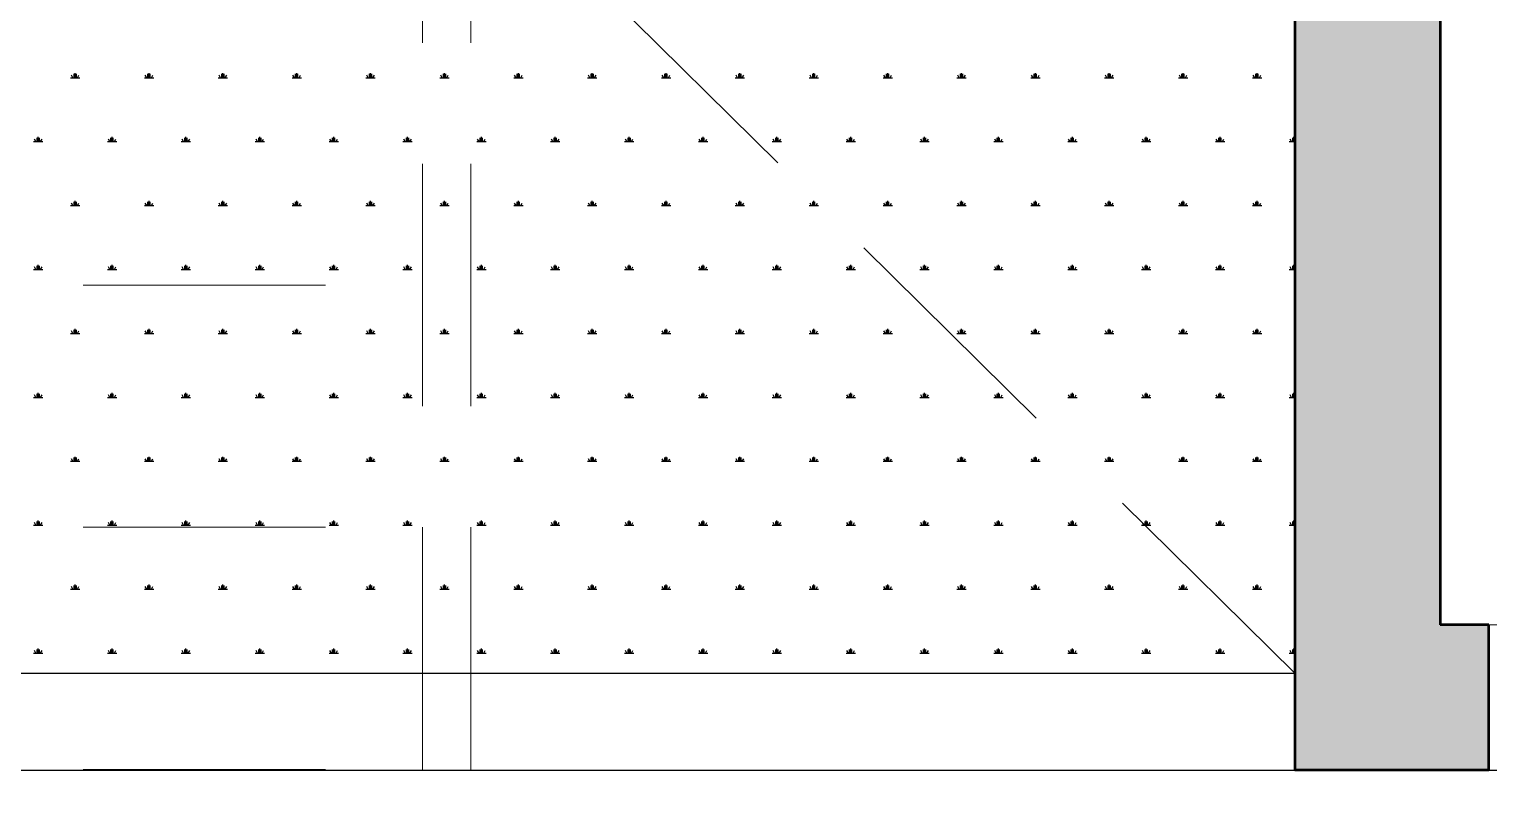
# Model space of a CAD drawing. Header units: millimetres. Extents: x 2999.9 to 3041.9, y 869.6 to 906.3.
# Drawn here: x 3021.963 to 3023.469, y 897.807 to 898.602 of the extents above; entities that cross this region are included whole.
import ezdxf

# ---------------------------------------------------------------- set-up
doc = ezdxf.new("R2010")
doc.units = ezdxf.units.MM
doc.linetypes.add('HIDDEN', pattern=[0.375, 0.25, -0.125])
doc.layers.add('mori', color=166, linetype='Continuous', lineweight=30)

msp = doc.modelspace()

# ---------------------------------------------------------------- linework, layer by layer
at = {"color": 253, "linetype": 'HIDDEN', "lineweight": 0}
for p, q in [((3023.2692, 897.9375), (3019.2692, 901.8882)), ((3022.4192, 896.3382), (3022.4192, 899.3882)), ((3022.3692, 896.3382), (3022.3692, 899.3382)), ((3021.2692, 898.3382), (3022.3692, 898.3382)), ((3021.2692, 898.0882), (3022.3692, 898.0882)), ((3024.3692, 897.9875), (3023.4692, 897.9875)), ((3021.2692, 897.8382), (3022.3692, 897.8382))]:
    msp.add_line(p, q, dxfattribs=at)
at = {"color": 76, "linetype": 'Continuous'}
for p, q in [((3022.0061, 898.5523), (3022.0157, 898.5523)), ((3022.0085, 898.5523), (3022.007, 898.5549)), ((3022.0097, 898.5523), (3022.0097, 898.5561)), ((3022.0109, 898.5523), (3022.0109, 898.557)), ((3022.0121, 898.5523), (3022.0121, 898.5561)), ((3022.0133, 898.5523), (3022.0148, 898.5549)), ((3022.0823, 898.5523), (3022.0919, 898.5523)), ((3022.0847, 898.5523), (3022.0832, 898.5549)), ((3022.0859, 898.5523), (3022.0859, 898.5561)), ((3022.0871, 898.5523), (3022.0871, 898.557)), ((3022.0883, 898.5523), (3022.0883, 898.5561)), ((3022.0895, 898.5523), (3022.091, 898.5549)), ((3022.1585, 898.5523), (3022.1681, 898.5523)), ((3022.1609, 898.5523), (3022.1594, 898.5549)), ((3022.1621, 898.5523), (3022.1621, 898.5561)), ((3022.1633, 898.5523), (3022.1633, 898.557)), ((3022.1645, 898.5523), (3022.1645, 898.5561)), ((3022.1657, 898.5523), (3022.1672, 898.5549)), ((3022.2347, 898.5523), (3022.2443, 898.5523)), ((3022.2371, 898.5523), (3022.2356, 898.5549)), ((3022.2383, 898.5523), (3022.2383, 898.5561)), ((3022.2395, 898.5523), (3022.2395, 898.557)), ((3022.2407, 898.5523), (3022.2407, 898.5561)), ((3022.2419, 898.5523), (3022.2434, 898.5549)), ((3022.3109, 898.5523), (3022.3205, 898.5523)), ((3022.3133, 898.5523), (3022.3118, 898.5549)), ((3022.3145, 898.5523), (3022.3145, 898.5561)), ((3022.3157, 898.5523), (3022.3157, 898.557)), ((3022.3169, 898.5523), (3022.3169, 898.5561)), ((3022.3181, 898.5523), (3022.3196, 898.5549)), ((3022.3871, 898.5523), (3022.3967, 898.5523)), ((3022.3895, 898.5523), (3022.388, 898.5549)), ((3022.3907, 898.5523), (3022.3907, 898.5561)), ((3022.3919, 898.5523), (3022.3919, 898.557)), ((3022.3931, 898.5523), (3022.3931, 898.5561)), ((3022.3943, 898.5523), (3022.3958, 898.5549)), ((3022.4633, 898.5523), (3022.4729, 898.5523)), ((3022.4657, 898.5523), (3022.4642, 898.5549)), ((3022.4669, 898.5523), (3022.4669, 898.5561)), ((3022.4681, 898.5523), (3022.4681, 898.557)), ((3022.4693, 898.5523), (3022.4693, 898.5561)), ((3022.4705, 898.5523), (3022.472, 898.5549)), ((3022.5395, 898.5523), (3022.5491, 898.5523)), ((3022.5419, 898.5523), (3022.5404, 898.5549)), ((3022.5431, 898.5523), (3022.5431, 898.5561)), ((3022.5443, 898.5523), (3022.5443, 898.557)), ((3022.5455, 898.5523), (3022.5455, 898.5561)), ((3022.5467, 898.5523), (3022.5482, 898.5549)), ((3022.6157, 898.5523), (3022.6253, 898.5523)), ((3022.6181, 898.5523), (3022.6166, 898.5549)), ((3022.6193, 898.5523), (3022.6193, 898.5561)), ((3022.6205, 898.5523), (3022.6205, 898.557)), ((3022.6217, 898.5523), (3022.6217, 898.5561)), ((3022.6229, 898.5523), (3022.6244, 898.5549)), ((3022.6919, 898.5523), (3022.7015, 898.5523)), ((3022.6943, 898.5523), (3022.6928, 898.5549)), ((3022.6955, 898.5523), (3022.6955, 898.5561)), ((3022.6967, 898.5523), (3022.6967, 898.557)), ((3022.6979, 898.5523), (3022.6979, 898.5561)), ((3022.6991, 898.5523), (3022.7006, 898.5549)), ((3022.7681, 898.5523), (3022.7777, 898.5523)), ((3022.7705, 898.5523), (3022.769, 898.5549)), ((3022.7717, 898.5523), (3022.7717, 898.5561)), ((3022.7729, 898.5523), (3022.7729, 898.557)), ((3022.7741, 898.5523), (3022.7741, 898.5561)), ((3022.7753, 898.5523), (3022.7768, 898.5549)), ((3022.8443, 898.5523), (3022.8539, 898.5523)), ((3022.8467, 898.5523), (3022.8452, 898.5549)), ((3022.8479, 898.5523), (3022.8479, 898.5561)), ((3022.8491, 898.5523), (3022.8491, 898.557)), ((3022.8503, 898.5523), (3022.8503, 898.5561)), ((3022.8515, 898.5523), (3022.853, 898.5549)), ((3022.9205, 898.5523), (3022.9301, 898.5523)), ((3022.9229, 898.5523), (3022.9214, 898.5549)), ((3022.9241, 898.5523), (3022.9241, 898.5561)), ((3022.9253, 898.5523), (3022.9253, 898.557)), ((3022.9265, 898.5523), (3022.9265, 898.5561)), ((3022.9277, 898.5523), (3022.9292, 898.5549)), ((3022.9967, 898.5523), (3023.0063, 898.5523)), ((3022.9991, 898.5523), (3022.9976, 898.5549)), ((3023.0003, 898.5523), (3023.0003, 898.5561)), ((3023.0015, 898.5523), (3023.0015, 898.557)), ((3023.0027, 898.5523), (3023.0027, 898.5561)), ((3023.0039, 898.5523), (3023.0054, 898.5549)), ((3023.0729, 898.5523), (3023.0825, 898.5523)), ((3023.0753, 898.5523), (3023.0738, 898.5549)), ((3023.0765, 898.5523), (3023.0765, 898.5561)), ((3023.0777, 898.5523), (3023.0777, 898.557)), ((3023.0789, 898.5523), (3023.0789, 898.5561)), ((3023.0801, 898.5523), (3023.0816, 898.5549)), ((3023.1491, 898.5523), (3023.1587, 898.5523)), ((3023.1515, 898.5523), (3023.15, 898.5549)), ((3023.1527, 898.5523), (3023.1527, 898.5561)), ((3023.1539, 898.5523), (3023.1539, 898.557)), ((3023.1551, 898.5523), (3023.1551, 898.5561)), ((3023.1563, 898.5523), (3023.1578, 898.5549)), ((3023.2253, 898.5523), (3023.2349, 898.5523)), ((3023.2277, 898.5523), (3023.2262, 898.5549)), ((3023.2289, 898.5523), (3023.2289, 898.5561)), ((3023.2301, 898.5523), (3023.2301, 898.557)), ((3023.2313, 898.5523), (3023.2313, 898.5561)), ((3023.2325, 898.5523), (3023.234, 898.5549)), ((3021.968, 898.4863), (3021.9776, 898.4863)), ((3021.9704, 898.4863), (3021.9689, 898.4889)), ((3021.9716, 898.4863), (3021.9716, 898.4901)), ((3021.9728, 898.4863), (3021.9728, 898.4911)), ((3021.974, 898.4863), (3021.974, 898.4901)), ((3021.9752, 898.4863), (3021.9767, 898.4889)), ((3022.0442, 898.4863), (3022.0538, 898.4863)), ((3022.0466, 898.4863), (3022.0451, 898.4889)), ((3022.0478, 898.4863), (3022.0478, 898.4901)), ((3022.049, 898.4863), (3022.049, 898.4911)), ((3022.0502, 898.4863), (3022.0502, 898.4901)), ((3022.0514, 898.4863), (3022.0529, 898.4889)), ((3022.1204, 898.4863), (3022.13, 898.4863)), ((3022.1228, 898.4863), (3022.1213, 898.4889)), ((3022.124, 898.4863), (3022.124, 898.4901)), ((3022.1252, 898.4863), (3022.1252, 898.4911)), ((3022.1264, 898.4863), (3022.1264, 898.4901)), ((3022.1276, 898.4863), (3022.1291, 898.4889)), ((3022.1966, 898.4863), (3022.2062, 898.4863)), ((3022.199, 898.4863), (3022.1975, 898.4889)), ((3022.2002, 898.4863), (3022.2002, 898.4901)), ((3022.2014, 898.4863), (3022.2014, 898.4911)), ((3022.2026, 898.4863), (3022.2026, 898.4901)), ((3022.2038, 898.4863), (3022.2053, 898.4889)), ((3022.2728, 898.4863), (3022.2824, 898.4863)), ((3022.2752, 898.4863), (3022.2737, 898.4889)), ((3022.2764, 898.4863), (3022.2764, 898.4901)), ((3022.2776, 898.4863), (3022.2776, 898.4911)), ((3022.2788, 898.4863), (3022.2788, 898.4901)), ((3022.28, 898.4863), (3022.2815, 898.4889)), ((3022.349, 898.4863), (3022.3586, 898.4863)), ((3022.3514, 898.4863), (3022.3499, 898.4889)), ((3022.3526, 898.4863), (3022.3526, 898.4901)), ((3022.3538, 898.4863), (3022.3538, 898.4911)), ((3022.355, 898.4863), (3022.355, 898.4901)), ((3022.3562, 898.4863), (3022.3577, 898.4889)), ((3022.4252, 898.4863), (3022.4348, 898.4863)), ((3022.4276, 898.4863), (3022.4261, 898.4889)), ((3022.4288, 898.4863), (3022.4288, 898.4901)), ((3022.43, 898.4863), (3022.43, 898.4911)), ((3022.4312, 898.4863), (3022.4312, 898.4901)), ((3022.4324, 898.4863), (3022.4339, 898.4889)), ((3022.5014, 898.4863), (3022.511, 898.4863)), ((3022.5038, 898.4863), (3022.5023, 898.4889)), ((3022.505, 898.4863), (3022.505, 898.4901)), ((3022.5062, 898.4863), (3022.5062, 898.4911)), ((3022.5074, 898.4863), (3022.5074, 898.4901)), ((3022.5086, 898.4863), (3022.5101, 898.4889)), ((3022.5776, 898.4863), (3022.5872, 898.4863)), ((3022.58, 898.4863), (3022.5785, 898.4889)), ((3022.5812, 898.4863), (3022.5812, 898.4901)), ((3022.5824, 898.4863), (3022.5824, 898.4911)), ((3022.5836, 898.4863), (3022.5836, 898.4901)), ((3022.5848, 898.4863), (3022.5863, 898.4889)), ((3022.6538, 898.4863), (3022.6634, 898.4863)), ((3022.6562, 898.4863), (3022.6547, 898.4889)), ((3022.6574, 898.4863), (3022.6574, 898.4901)), ((3022.6586, 898.4863), (3022.6586, 898.4911)), ((3022.6598, 898.4863), (3022.6598, 898.4901)), ((3022.661, 898.4863), (3022.6625, 898.4889)), ((3022.73, 898.4863), (3022.7396, 898.4863)), ((3022.7324, 898.4863), (3022.7309, 898.4889)), ((3022.7336, 898.4863), (3022.7336, 898.4901)), ((3022.7348, 898.4863), (3022.7348, 898.4911)), ((3022.736, 898.4863), (3022.736, 898.4901)), ((3022.7372, 898.4863), (3022.7387, 898.4889)), ((3022.8062, 898.4863), (3022.8158, 898.4863)), ((3022.8086, 898.4863), (3022.8071, 898.4889)), ((3022.8098, 898.4863), (3022.8098, 898.4901)), ((3022.811, 898.4863), (3022.811, 898.4911)), ((3022.8122, 898.4863), (3022.8122, 898.4901)), ((3022.8134, 898.4863), (3022.8149, 898.4889)), ((3022.8824, 898.4863), (3022.892, 898.4863)), ((3022.8848, 898.4863), (3022.8833, 898.4889)), ((3022.886, 898.4863), (3022.886, 898.4901)), ((3022.8872, 898.4863), (3022.8872, 898.4911)), ((3022.8884, 898.4863), (3022.8884, 898.4901)), ((3022.8896, 898.4863), (3022.8911, 898.4889)), ((3022.9586, 898.4863), (3022.9682, 898.4863)), ((3022.961, 898.4863), (3022.9595, 898.4889)), ((3022.9622, 898.4863), (3022.9622, 898.4901)), ((3022.9634, 898.4863), (3022.9634, 898.4911)), ((3022.9646, 898.4863), (3022.9646, 898.4901)), ((3022.9658, 898.4863), (3022.9673, 898.4889)), ((3023.0348, 898.4863), (3023.0444, 898.4863)), ((3023.0372, 898.4863), (3023.0357, 898.4889)), ((3023.0384, 898.4863), (3023.0384, 898.4901)), ((3023.0396, 898.4863), (3023.0396, 898.4911)), ((3023.0408, 898.4863), (3023.0408, 898.4901)), ((3023.042, 898.4863), (3023.0435, 898.4889)), ((3023.111, 898.4863), (3023.1206, 898.4863)), ((3023.1134, 898.4863), (3023.1119, 898.4889)), ((3023.1146, 898.4863), (3023.1146, 898.4901)), ((3023.1158, 898.4863), (3023.1158, 898.4911)), ((3023.117, 898.4863), (3023.117, 898.4901)), ((3023.1182, 898.4863), (3023.1197, 898.4889)), ((3023.1872, 898.4863), (3023.1968, 898.4863)), ((3023.1896, 898.4863), (3023.1881, 898.4889)), ((3023.1908, 898.4863), (3023.1908, 898.4901)), ((3023.192, 898.4863), (3023.192, 898.4911)), ((3023.1932, 898.4863), (3023.1932, 898.4901)), ((3023.1944, 898.4863), (3023.1959, 898.4889)), ((3023.2634, 898.4863), (3023.2692, 898.4863)), ((3023.2658, 898.4863), (3023.2643, 898.4889)), ((3023.267, 898.4863), (3023.267, 898.4901)), ((3023.2682, 898.4863), (3023.2682, 898.4911)), ((3022.0109, 898.4203), (3022.0109, 898.4251)), ((3022.0871, 898.4203), (3022.0871, 898.4251)), ((3022.1633, 898.4203), (3022.1633, 898.4251)), ((3022.2395, 898.4203), (3022.2395, 898.4251)), ((3022.3157, 898.4203), (3022.3157, 898.4251)), ((3022.3919, 898.4203), (3022.3919, 898.4251)), ((3022.4681, 898.4203), (3022.4681, 898.4251)), ((3022.5443, 898.4203), (3022.5443, 898.4251)), ((3022.6205, 898.4203), (3022.6205, 898.4251)), ((3022.6967, 898.4203), (3022.6967, 898.4251)), ((3022.7729, 898.4203), (3022.7729, 898.4251)), ((3022.8491, 898.4203), (3022.8491, 898.4251)), ((3022.9253, 898.4203), (3022.9253, 898.4251)), ((3023.0015, 898.4203), (3023.0015, 898.4251)), ((3023.0777, 898.4203), (3023.0777, 898.4251)), ((3023.1539, 898.4203), (3023.1539, 898.4251)), ((3023.2301, 898.4203), (3023.2301, 898.4251)), ((3022.0061, 898.4203), (3022.0157, 898.4203)), ((3022.0085, 898.4203), (3022.007, 898.4229)), ((3022.0097, 898.4203), (3022.0097, 898.4241)), ((3022.0121, 898.4203), (3022.0121, 898.4241)), ((3022.0133, 898.4203), (3022.0148, 898.4229)), ((3022.0823, 898.4203), (3022.0919, 898.4203)), ((3022.0847, 898.4203), (3022.0832, 898.4229)), ((3022.0859, 898.4203), (3022.0859, 898.4241)), ((3022.0883, 898.4203), (3022.0883, 898.4241)), ((3022.0895, 898.4203), (3022.091, 898.4229)), ((3022.1585, 898.4203), (3022.1681, 898.4203)), ((3022.1609, 898.4203), (3022.1594, 898.4229)), ((3022.1621, 898.4203), (3022.1621, 898.4241)), ((3022.1645, 898.4203), (3022.1645, 898.4241)), ((3022.1657, 898.4203), (3022.1672, 898.4229)), ((3022.2347, 898.4203), (3022.2443, 898.4203)), ((3022.2371, 898.4203), (3022.2356, 898.4229)), ((3022.2383, 898.4203), (3022.2383, 898.4241)), ((3022.2407, 898.4203), (3022.2407, 898.4241)), ((3022.2419, 898.4203), (3022.2434, 898.4229)), ((3022.3109, 898.4203), (3022.3205, 898.4203)), ((3022.3133, 898.4203), (3022.3118, 898.4229)), ((3022.3145, 898.4203), (3022.3145, 898.4241)), ((3022.3169, 898.4203), (3022.3169, 898.4241)), ((3022.3181, 898.4203), (3022.3196, 898.4229)), ((3022.3871, 898.4203), (3022.3967, 898.4203)), ((3022.3895, 898.4203), (3022.388, 898.4229)), ((3022.3907, 898.4203), (3022.3907, 898.4241)), ((3022.3931, 898.4203), (3022.3931, 898.4241)), ((3022.3943, 898.4203), (3022.3958, 898.4229)), ((3022.4633, 898.4203), (3022.4729, 898.4203)), ((3022.4657, 898.4203), (3022.4642, 898.4229)), ((3022.4669, 898.4203), (3022.4669, 898.4241)), ((3022.4693, 898.4203), (3022.4693, 898.4241)), ((3022.4705, 898.4203), (3022.472, 898.4229)), ((3022.5395, 898.4203), (3022.5491, 898.4203)), ((3022.5419, 898.4203), (3022.5404, 898.4229)), ((3022.5431, 898.4203), (3022.5431, 898.4241)), ((3022.5455, 898.4203), (3022.5455, 898.4241)), ((3022.5467, 898.4203), (3022.5482, 898.4229)), ((3022.6157, 898.4203), (3022.6253, 898.4203)), ((3022.6181, 898.4203), (3022.6166, 898.4229)), ((3022.6193, 898.4203), (3022.6193, 898.4241)), ((3022.6217, 898.4203), (3022.6217, 898.4241)), ((3022.6229, 898.4203), (3022.6244, 898.4229)), ((3022.6919, 898.4203), (3022.7015, 898.4203)), ((3022.6943, 898.4203), (3022.6928, 898.4229)), ((3022.6955, 898.4203), (3022.6955, 898.4241)), ((3022.6979, 898.4203), (3022.6979, 898.4241)), ((3022.6991, 898.4203), (3022.7006, 898.4229)), ((3022.7681, 898.4203), (3022.7777, 898.4203)), ((3022.7705, 898.4203), (3022.769, 898.4229)), ((3022.7717, 898.4203), (3022.7717, 898.4241)), ((3022.7741, 898.4203), (3022.7741, 898.4241)), ((3022.7753, 898.4203), (3022.7768, 898.4229)), ((3022.8443, 898.4203), (3022.8539, 898.4203)), ((3022.8467, 898.4203), (3022.8452, 898.4229)), ((3022.8479, 898.4203), (3022.8479, 898.4241)), ((3022.8503, 898.4203), (3022.8503, 898.4241)), ((3022.8515, 898.4203), (3022.853, 898.4229)), ((3022.9205, 898.4203), (3022.9301, 898.4203)), ((3022.9229, 898.4203), (3022.9214, 898.4229)), ((3022.9241, 898.4203), (3022.9241, 898.4241)), ((3022.9265, 898.4203), (3022.9265, 898.4241)), ((3022.9277, 898.4203), (3022.9292, 898.4229)), ((3022.9967, 898.4203), (3023.0063, 898.4203)), ((3022.9991, 898.4203), (3022.9976, 898.4229)), ((3023.0003, 898.4203), (3023.0003, 898.4241)), ((3023.0027, 898.4203), (3023.0027, 898.4241)), ((3023.0039, 898.4203), (3023.0054, 898.4229)), ((3023.0729, 898.4203), (3023.0825, 898.4203)), ((3023.0753, 898.4203), (3023.0738, 898.4229)), ((3023.0765, 898.4203), (3023.0765, 898.4241)), ((3023.0789, 898.4203), (3023.0789, 898.4241)), ((3023.0801, 898.4203), (3023.0816, 898.4229)), ((3023.1491, 898.4203), (3023.1587, 898.4203)), ((3023.1515, 898.4203), (3023.15, 898.4229)), ((3023.1527, 898.4203), (3023.1527, 898.4241)), ((3023.1551, 898.4203), (3023.1551, 898.4241)), ((3023.1563, 898.4203), (3023.1578, 898.4229)), ((3023.2253, 898.4203), (3023.2349, 898.4203)), ((3023.2277, 898.4203), (3023.2262, 898.4229)), ((3023.2289, 898.4203), (3023.2289, 898.4241)), ((3023.2313, 898.4203), (3023.2313, 898.4241)), ((3023.2325, 898.4203), (3023.234, 898.4229)), ((3021.968, 898.3543), (3021.9776, 898.3543)), ((3021.9704, 898.3543), (3021.9689, 898.3569)), ((3021.9716, 898.3543), (3021.9716, 898.3581)), ((3021.9728, 898.3543), (3021.9728, 898.3591)), ((3021.974, 898.3543), (3021.974, 898.3581)), ((3021.9752, 898.3543), (3021.9767, 898.357)), ((3022.0442, 898.3543), (3022.0538, 898.3543)), ((3022.0466, 898.3543), (3022.0451, 898.3569)), ((3022.0478, 898.3543), (3022.0478, 898.3581)), ((3022.049, 898.3543), (3022.049, 898.3591)), ((3022.0502, 898.3543), (3022.0502, 898.3581)), ((3022.0514, 898.3543), (3022.0529, 898.357)), ((3022.1204, 898.3543), (3022.13, 898.3543)), ((3022.1228, 898.3543), (3022.1213, 898.3569)), ((3022.124, 898.3543), (3022.124, 898.3581)), ((3022.1252, 898.3543), (3022.1252, 898.3591)), ((3022.1264, 898.3543), (3022.1264, 898.3581)), ((3022.1276, 898.3543), (3022.1291, 898.357)), ((3022.1966, 898.3543), (3022.2062, 898.3543)), ((3022.199, 898.3543), (3022.1975, 898.3569)), ((3022.2002, 898.3543), (3022.2002, 898.3581)), ((3022.2014, 898.3543), (3022.2014, 898.3591)), ((3022.2026, 898.3543), (3022.2026, 898.3581)), ((3022.2038, 898.3543), (3022.2053, 898.357)), ((3022.2728, 898.3543), (3022.2824, 898.3543)), ((3022.2752, 898.3543), (3022.2737, 898.3569)), ((3022.2764, 898.3543), (3022.2764, 898.3581)), ((3022.2776, 898.3543), (3022.2776, 898.3591)), ((3022.2788, 898.3543), (3022.2788, 898.3581)), ((3022.28, 898.3543), (3022.2815, 898.357)), ((3022.349, 898.3543), (3022.3586, 898.3543)), ((3022.3514, 898.3543), (3022.3499, 898.3569)), ((3022.3526, 898.3543), (3022.3526, 898.3581)), ((3022.3538, 898.3543), (3022.3538, 898.3591)), ((3022.355, 898.3543), (3022.355, 898.3581)), ((3022.3562, 898.3543), (3022.3577, 898.357)), ((3022.4252, 898.3543), (3022.4348, 898.3543)), ((3022.4276, 898.3543), (3022.4261, 898.3569)), ((3022.4288, 898.3543), (3022.4288, 898.3581)), ((3022.43, 898.3543), (3022.43, 898.3591)), ((3022.4312, 898.3543), (3022.4312, 898.3581)), ((3022.4324, 898.3543), (3022.4339, 898.357)), ((3022.5014, 898.3543), (3022.511, 898.3543)), ((3022.5038, 898.3543), (3022.5023, 898.3569)), ((3022.505, 898.3543), (3022.505, 898.3581)), ((3022.5062, 898.3543), (3022.5062, 898.3591)), ((3022.5074, 898.3543), (3022.5074, 898.3581)), ((3022.5086, 898.3543), (3022.5101, 898.357)), ((3022.5776, 898.3543), (3022.5872, 898.3543)), ((3022.58, 898.3543), (3022.5785, 898.3569)), ((3022.5812, 898.3543), (3022.5812, 898.3581)), ((3022.5824, 898.3543), (3022.5824, 898.3591)), ((3022.5836, 898.3543), (3022.5836, 898.3581)), ((3022.5848, 898.3543), (3022.5863, 898.357)), ((3022.6538, 898.3543), (3022.6634, 898.3543)), ((3022.6562, 898.3543), (3022.6547, 898.3569)), ((3022.6574, 898.3543), (3022.6574, 898.3581)), ((3022.6586, 898.3543), (3022.6586, 898.3591)), ((3022.6598, 898.3543), (3022.6598, 898.3581)), ((3022.661, 898.3543), (3022.6625, 898.357)), ((3022.73, 898.3543), (3022.7396, 898.3543)), ((3022.7324, 898.3543), (3022.7309, 898.3569)), ((3022.7336, 898.3543), (3022.7336, 898.3581)), ((3022.7348, 898.3543), (3022.7348, 898.3591)), ((3022.736, 898.3543), (3022.736, 898.3581)), ((3022.7372, 898.3543), (3022.7387, 898.357)), ((3022.8062, 898.3543), (3022.8158, 898.3543)), ((3022.8086, 898.3543), (3022.8071, 898.3569)), ((3022.8098, 898.3543), (3022.8098, 898.3581)), ((3022.811, 898.3543), (3022.811, 898.3591)), ((3022.8122, 898.3543), (3022.8122, 898.3581)), ((3022.8134, 898.3543), (3022.8149, 898.357)), ((3022.8824, 898.3543), (3022.892, 898.3543)), ((3022.8848, 898.3543), (3022.8833, 898.3569)), ((3022.886, 898.3543), (3022.886, 898.3581)), ((3022.8872, 898.3543), (3022.8872, 898.3591)), ((3022.8884, 898.3543), (3022.8884, 898.3581)), ((3022.8896, 898.3543), (3022.8911, 898.357)), ((3022.9586, 898.3543), (3022.9682, 898.3543)), ((3022.961, 898.3543), (3022.9595, 898.3569)), ((3022.9622, 898.3543), (3022.9622, 898.3581)), ((3022.9634, 898.3543), (3022.9634, 898.3591)), ((3022.9646, 898.3543), (3022.9646, 898.3581)), ((3022.9658, 898.3543), (3022.9673, 898.357)), ((3023.0348, 898.3543), (3023.0444, 898.3543)), ((3023.0372, 898.3543), (3023.0357, 898.3569)), ((3023.0384, 898.3543), (3023.0384, 898.3581)), ((3023.0396, 898.3543), (3023.0396, 898.3591)), ((3023.0408, 898.3543), (3023.0408, 898.3581)), ((3023.042, 898.3543), (3023.0435, 898.357)), ((3023.111, 898.3543), (3023.1206, 898.3543)), ((3023.1134, 898.3543), (3023.1119, 898.3569)), ((3023.1146, 898.3543), (3023.1146, 898.3581)), ((3023.1158, 898.3543), (3023.1158, 898.3591)), ((3023.117, 898.3543), (3023.117, 898.3581)), ((3023.1182, 898.3543), (3023.1197, 898.357)), ((3023.1872, 898.3543), (3023.1968, 898.3543)), ((3023.1896, 898.3543), (3023.1881, 898.3569)), ((3023.1908, 898.3543), (3023.1908, 898.3581)), ((3023.192, 898.3543), (3023.192, 898.3591)), ((3023.1932, 898.3543), (3023.1932, 898.3581)), ((3023.1944, 898.3543), (3023.1959, 898.357)), ((3023.2634, 898.3543), (3023.2692, 898.3543)), ((3023.2658, 898.3543), (3023.2643, 898.3569)), ((3023.267, 898.3543), (3023.267, 898.3581)), ((3023.2682, 898.3543), (3023.2682, 898.3591)), ((3022.0085, 898.2883), (3022.007, 898.291)), ((3022.0097, 898.2883), (3022.0097, 898.2921)), ((3022.0109, 898.2883), (3022.0109, 898.2931)), ((3022.0121, 898.2883), (3022.0121, 898.2921)), ((3022.0133, 898.2883), (3022.0148, 898.291)), ((3022.0847, 898.2883), (3022.0832, 898.291)), ((3022.0859, 898.2883), (3022.0859, 898.2921)), ((3022.0871, 898.2883), (3022.0871, 898.2931)), ((3022.0883, 898.2883), (3022.0883, 898.2921)), ((3022.0895, 898.2883), (3022.091, 898.291)), ((3022.1609, 898.2883), (3022.1594, 898.291)), ((3022.1621, 898.2883), (3022.1621, 898.2921)), ((3022.1633, 898.2883), (3022.1633, 898.2931)), ((3022.1645, 898.2883), (3022.1645, 898.2921)), ((3022.1657, 898.2883), (3022.1672, 898.291)), ((3022.2371, 898.2883), (3022.2356, 898.291)), ((3022.2383, 898.2883), (3022.2383, 898.2921)), ((3022.2395, 898.2883), (3022.2395, 898.2931)), ((3022.2407, 898.2883), (3022.2407, 898.2921)), ((3022.2419, 898.2883), (3022.2434, 898.291)), ((3022.3133, 898.2883), (3022.3118, 898.291)), ((3022.3145, 898.2883), (3022.3145, 898.2921)), ((3022.3157, 898.2883), (3022.3157, 898.2931)), ((3022.3169, 898.2883), (3022.3169, 898.2921)), ((3022.3181, 898.2883), (3022.3196, 898.291)), ((3022.3895, 898.2883), (3022.388, 898.291)), ((3022.3907, 898.2883), (3022.3907, 898.2921)), ((3022.3919, 898.2883), (3022.3919, 898.2931)), ((3022.3931, 898.2883), (3022.3931, 898.2921)), ((3022.3943, 898.2883), (3022.3958, 898.291)), ((3022.4657, 898.2883), (3022.4642, 898.291)), ((3022.4669, 898.2883), (3022.4669, 898.2921)), ((3022.4681, 898.2883), (3022.4681, 898.2931)), ((3022.4693, 898.2883), (3022.4693, 898.2921)), ((3022.4705, 898.2883), (3022.472, 898.291)), ((3022.5419, 898.2883), (3022.5404, 898.291)), ((3022.5431, 898.2883), (3022.5431, 898.2921)), ((3022.5443, 898.2883), (3022.5443, 898.2931)), ((3022.5455, 898.2883), (3022.5455, 898.2921)), ((3022.5467, 898.2883), (3022.5482, 898.291)), ((3022.6181, 898.2883), (3022.6166, 898.291)), ((3022.6193, 898.2883), (3022.6193, 898.2921)), ((3022.6205, 898.2883), (3022.6205, 898.2931)), ((3022.6217, 898.2883), (3022.6217, 898.2921)), ((3022.6229, 898.2883), (3022.6244, 898.291)), ((3022.6943, 898.2883), (3022.6928, 898.291)), ((3022.6955, 898.2883), (3022.6955, 898.2921)), ((3022.6967, 898.2883), (3022.6967, 898.2931)), ((3022.6979, 898.2883), (3022.6979, 898.2921)), ((3022.6991, 898.2883), (3022.7006, 898.291)), ((3022.7705, 898.2883), (3022.769, 898.291)), ((3022.7717, 898.2883), (3022.7717, 898.2921)), ((3022.7729, 898.2883), (3022.7729, 898.2931)), ((3022.7741, 898.2883), (3022.7741, 898.2921)), ((3022.7753, 898.2883), (3022.7768, 898.291)), ((3022.8467, 898.2883), (3022.8452, 898.291)), ((3022.8479, 898.2883), (3022.8479, 898.2921)), ((3022.8491, 898.2883), (3022.8491, 898.2931)), ((3022.8503, 898.2883), (3022.8503, 898.2921)), ((3022.8515, 898.2883), (3022.853, 898.291)), ((3022.9229, 898.2883), (3022.9214, 898.291)), ((3022.9241, 898.2883), (3022.9241, 898.2921)), ((3022.9253, 898.2883), (3022.9253, 898.2931)), ((3022.9265, 898.2883), (3022.9265, 898.2921)), ((3022.9277, 898.2883), (3022.9292, 898.291)), ((3022.9991, 898.2883), (3022.9976, 898.291)), ((3023.0003, 898.2883), (3023.0003, 898.2921)), ((3023.0015, 898.2883), (3023.0015, 898.2931)), ((3023.0027, 898.2883), (3023.0027, 898.2921)), ((3023.0039, 898.2883), (3023.0054, 898.291)), ((3023.0753, 898.2883), (3023.0738, 898.291)), ((3023.0765, 898.2883), (3023.0765, 898.2921)), ((3023.0777, 898.2883), (3023.0777, 898.2931)), ((3023.0789, 898.2883), (3023.0789, 898.2921)), ((3023.0801, 898.2883), (3023.0816, 898.291)), ((3023.1515, 898.2883), (3023.15, 898.291)), ((3023.1527, 898.2883), (3023.1527, 898.2921)), ((3023.1539, 898.2883), (3023.1539, 898.2931)), ((3023.1551, 898.2883), (3023.1551, 898.2921)), ((3023.1563, 898.2883), (3023.1578, 898.291)), ((3023.2277, 898.2883), (3023.2262, 898.291)), ((3023.2289, 898.2883), (3023.2289, 898.2921)), ((3023.2301, 898.2883), (3023.2301, 898.2931)), ((3023.2313, 898.2883), (3023.2313, 898.2921)), ((3023.2325, 898.2883), (3023.234, 898.291)), ((3022.0061, 898.2883), (3022.0157, 898.2883)), ((3022.0823, 898.2883), (3022.0919, 898.2883)), ((3022.1585, 898.2883), (3022.1681, 898.2883)), ((3022.2347, 898.2883), (3022.2443, 898.2883)), ((3022.3109, 898.2883), (3022.3205, 898.2883)), ((3022.3871, 898.2883), (3022.3967, 898.2883)), ((3022.4633, 898.2883), (3022.4729, 898.2883)), ((3022.5395, 898.2883), (3022.5491, 898.2883)), ((3022.6157, 898.2883), (3022.6253, 898.2883)), ((3022.6919, 898.2883), (3022.7015, 898.2883)), ((3022.7681, 898.2883), (3022.7777, 898.2883)), ((3022.8443, 898.2883), (3022.8539, 898.2883)), ((3022.9205, 898.2883), (3022.9301, 898.2883)), ((3022.9967, 898.2883), (3023.0063, 898.2883)), ((3023.0729, 898.2883), (3023.0825, 898.2883)), ((3023.1491, 898.2883), (3023.1587, 898.2883)), ((3023.2253, 898.2883), (3023.2349, 898.2883)), ((3021.968, 898.2223), (3021.9776, 898.2223)), ((3021.9704, 898.2223), (3021.9689, 898.225)), ((3021.9716, 898.2223), (3021.9716, 898.2261)), ((3021.9728, 898.2223), (3021.9728, 898.2271)), ((3021.974, 898.2223), (3021.974, 898.2261)), ((3021.9752, 898.2223), (3021.9767, 898.225)), ((3022.0442, 898.2223), (3022.0538, 898.2223)), ((3022.0466, 898.2223), (3022.0451, 898.225)), ((3022.0478, 898.2223), (3022.0478, 898.2261)), ((3022.049, 898.2223), (3022.049, 898.2271)), ((3022.0502, 898.2223), (3022.0502, 898.2261)), ((3022.0514, 898.2223), (3022.0529, 898.225)), ((3022.1204, 898.2223), (3022.13, 898.2223)), ((3022.1228, 898.2223), (3022.1213, 898.225)), ((3022.124, 898.2223), (3022.124, 898.2261)), ((3022.1252, 898.2223), (3022.1252, 898.2271)), ((3022.1264, 898.2223), (3022.1264, 898.2261)), ((3022.1276, 898.2223), (3022.1291, 898.225)), ((3022.1966, 898.2223), (3022.2062, 898.2223)), ((3022.199, 898.2223), (3022.1975, 898.225)), ((3022.2002, 898.2223), (3022.2002, 898.2261)), ((3022.2014, 898.2223), (3022.2014, 898.2271)), ((3022.2026, 898.2223), (3022.2026, 898.2261)), ((3022.2038, 898.2223), (3022.2053, 898.225)), ((3022.2728, 898.2223), (3022.2824, 898.2223)), ((3022.2752, 898.2223), (3022.2737, 898.225)), ((3022.2764, 898.2223), (3022.2764, 898.2261)), ((3022.2776, 898.2223), (3022.2776, 898.2271)), ((3022.2788, 898.2223), (3022.2788, 898.2261)), ((3022.28, 898.2223), (3022.2815, 898.225)), ((3022.349, 898.2223), (3022.3586, 898.2223)), ((3022.3514, 898.2223), (3022.3499, 898.225)), ((3022.3526, 898.2223), (3022.3526, 898.2261)), ((3022.3538, 898.2223), (3022.3538, 898.2271)), ((3022.355, 898.2223), (3022.355, 898.2261)), ((3022.3562, 898.2223), (3022.3577, 898.225)), ((3022.4252, 898.2223), (3022.4348, 898.2223)), ((3022.4276, 898.2223), (3022.4261, 898.225)), ((3022.4288, 898.2223), (3022.4288, 898.2261)), ((3022.43, 898.2223), (3022.43, 898.2271)), ((3022.4312, 898.2223), (3022.4312, 898.2261)), ((3022.4324, 898.2223), (3022.4339, 898.225)), ((3022.5014, 898.2223), (3022.511, 898.2223)), ((3022.5038, 898.2223), (3022.5023, 898.225)), ((3022.505, 898.2223), (3022.505, 898.2261)), ((3022.5062, 898.2223), (3022.5062, 898.2271)), ((3022.5074, 898.2223), (3022.5074, 898.2261)), ((3022.5086, 898.2223), (3022.5101, 898.225)), ((3022.5776, 898.2223), (3022.5872, 898.2223)), ((3022.58, 898.2223), (3022.5785, 898.225)), ((3022.5812, 898.2223), (3022.5812, 898.2261)), ((3022.5824, 898.2223), (3022.5824, 898.2271)), ((3022.5836, 898.2223), (3022.5836, 898.2261)), ((3022.5848, 898.2223), (3022.5863, 898.225)), ((3022.6538, 898.2223), (3022.6634, 898.2223)), ((3022.6562, 898.2223), (3022.6547, 898.225)), ((3022.6574, 898.2223), (3022.6574, 898.2261)), ((3022.6586, 898.2223), (3022.6586, 898.2271)), ((3022.6598, 898.2223), (3022.6598, 898.2261)), ((3022.661, 898.2223), (3022.6625, 898.225)), ((3022.73, 898.2223), (3022.7396, 898.2223)), ((3022.7324, 898.2223), (3022.7309, 898.225)), ((3022.7336, 898.2223), (3022.7336, 898.2261)), ((3022.7348, 898.2223), (3022.7348, 898.2271)), ((3022.736, 898.2223), (3022.736, 898.2261)), ((3022.7372, 898.2223), (3022.7387, 898.225)), ((3022.8062, 898.2223), (3022.8158, 898.2223)), ((3022.8086, 898.2223), (3022.8071, 898.225)), ((3022.8098, 898.2223), (3022.8098, 898.2261)), ((3022.811, 898.2223), (3022.811, 898.2271)), ((3022.8122, 898.2223), (3022.8122, 898.2261)), ((3022.8134, 898.2223), (3022.8149, 898.225)), ((3022.8824, 898.2223), (3022.892, 898.2223)), ((3022.8848, 898.2223), (3022.8833, 898.225)), ((3022.886, 898.2223), (3022.886, 898.2261)), ((3022.8872, 898.2223), (3022.8872, 898.2271)), ((3022.8884, 898.2223), (3022.8884, 898.2261)), ((3022.8896, 898.2223), (3022.8911, 898.225)), ((3022.9586, 898.2223), (3022.9682, 898.2223)), ((3022.961, 898.2223), (3022.9595, 898.225)), ((3022.9622, 898.2223), (3022.9622, 898.2261)), ((3022.9634, 898.2223), (3022.9634, 898.2271)), ((3022.9646, 898.2223), (3022.9646, 898.2261)), ((3022.9658, 898.2223), (3022.9673, 898.225)), ((3023.0348, 898.2223), (3023.0444, 898.2223)), ((3023.0372, 898.2223), (3023.0357, 898.225)), ((3023.0384, 898.2223), (3023.0384, 898.2261)), ((3023.0396, 898.2223), (3023.0396, 898.2271)), ((3023.0408, 898.2223), (3023.0408, 898.2261)), ((3023.042, 898.2223), (3023.0435, 898.225)), ((3023.111, 898.2223), (3023.1206, 898.2223)), ((3023.1134, 898.2223), (3023.1119, 898.225)), ((3023.1146, 898.2223), (3023.1146, 898.2261)), ((3023.1158, 898.2223), (3023.1158, 898.2271)), ((3023.117, 898.2223), (3023.117, 898.2261)), ((3023.1182, 898.2223), (3023.1197, 898.225)), ((3023.1872, 898.2223), (3023.1968, 898.2223)), ((3023.1896, 898.2223), (3023.1881, 898.225)), ((3023.1908, 898.2223), (3023.1908, 898.2261)), ((3023.192, 898.2223), (3023.192, 898.2271)), ((3023.1932, 898.2223), (3023.1932, 898.2261)), ((3023.1944, 898.2223), (3023.1959, 898.225)), ((3023.2634, 898.2223), (3023.2692, 898.2223)), ((3023.2658, 898.2223), (3023.2643, 898.225)), ((3023.267, 898.2223), (3023.267, 898.2261)), ((3023.2682, 898.2223), (3023.2682, 898.2271)), ((3022.0061, 898.1563), (3022.0157, 898.1563)), ((3022.0085, 898.1563), (3022.007, 898.159)), ((3022.0097, 898.1563), (3022.0097, 898.1601)), ((3022.0109, 898.1563), (3022.0109, 898.1611)), ((3022.0121, 898.1563), (3022.0121, 898.1601)), ((3022.0133, 898.1563), (3022.0148, 898.159)), ((3022.0823, 898.1563), (3022.0919, 898.1563)), ((3022.0847, 898.1563), (3022.0832, 898.159)), ((3022.0859, 898.1563), (3022.0859, 898.1601)), ((3022.0871, 898.1563), (3022.0871, 898.1611)), ((3022.0883, 898.1563), (3022.0883, 898.1601)), ((3022.0895, 898.1563), (3022.091, 898.159)), ((3022.1585, 898.1563), (3022.1681, 898.1563)), ((3022.1609, 898.1563), (3022.1594, 898.159)), ((3022.1621, 898.1563), (3022.1621, 898.1601)), ((3022.1633, 898.1563), (3022.1633, 898.1611)), ((3022.1645, 898.1563), (3022.1645, 898.1601)), ((3022.1657, 898.1563), (3022.1672, 898.159)), ((3022.2347, 898.1563), (3022.2443, 898.1563)), ((3022.2371, 898.1563), (3022.2356, 898.159)), ((3022.2383, 898.1563), (3022.2383, 898.1601)), ((3022.2395, 898.1563), (3022.2395, 898.1611)), ((3022.2407, 898.1563), (3022.2407, 898.1601)), ((3022.2419, 898.1563), (3022.2434, 898.159)), ((3022.3109, 898.1563), (3022.3205, 898.1563)), ((3022.3133, 898.1563), (3022.3118, 898.159)), ((3022.3145, 898.1563), (3022.3145, 898.1601)), ((3022.3157, 898.1563), (3022.3157, 898.1611)), ((3022.3169, 898.1563), (3022.3169, 898.1601)), ((3022.3181, 898.1563), (3022.3196, 898.159)), ((3022.3871, 898.1563), (3022.3967, 898.1563)), ((3022.3895, 898.1563), (3022.388, 898.159)), ((3022.3907, 898.1563), (3022.3907, 898.1601)), ((3022.3919, 898.1563), (3022.3919, 898.1611)), ((3022.3931, 898.1563), (3022.3931, 898.1601)), ((3022.3943, 898.1563), (3022.3958, 898.159)), ((3022.4633, 898.1563), (3022.4729, 898.1563)), ((3022.4657, 898.1563), (3022.4642, 898.159)), ((3022.4669, 898.1563), (3022.4669, 898.1601)), ((3022.4681, 898.1563), (3022.4681, 898.1611)), ((3022.4693, 898.1563), (3022.4693, 898.1601)), ((3022.4705, 898.1563), (3022.472, 898.159)), ((3022.5395, 898.1563), (3022.5491, 898.1563)), ((3022.5419, 898.1563), (3022.5404, 898.159)), ((3022.5431, 898.1563), (3022.5431, 898.1601)), ((3022.5443, 898.1563), (3022.5443, 898.1611)), ((3022.5455, 898.1563), (3022.5455, 898.1601)), ((3022.5467, 898.1563), (3022.5482, 898.159)), ((3022.6157, 898.1563), (3022.6253, 898.1563)), ((3022.6181, 898.1563), (3022.6166, 898.159)), ((3022.6193, 898.1563), (3022.6193, 898.1601)), ((3022.6205, 898.1563), (3022.6205, 898.1611)), ((3022.6217, 898.1563), (3022.6217, 898.1601)), ((3022.6229, 898.1563), (3022.6244, 898.159)), ((3022.6919, 898.1563), (3022.7015, 898.1563)), ((3022.6943, 898.1563), (3022.6928, 898.159)), ((3022.6955, 898.1563), (3022.6955, 898.1601)), ((3022.6967, 898.1563), (3022.6967, 898.1611)), ((3022.6979, 898.1563), (3022.6979, 898.1601)), ((3022.6991, 898.1563), (3022.7006, 898.159)), ((3022.7681, 898.1563), (3022.7777, 898.1563)), ((3022.7705, 898.1563), (3022.769, 898.159)), ((3022.7717, 898.1563), (3022.7717, 898.1601)), ((3022.7729, 898.1563), (3022.7729, 898.1611)), ((3022.7741, 898.1563), (3022.7741, 898.1601)), ((3022.7753, 898.1563), (3022.7768, 898.159)), ((3022.8443, 898.1563), (3022.8539, 898.1563)), ((3022.8467, 898.1563), (3022.8452, 898.159)), ((3022.8479, 898.1563), (3022.8479, 898.1601)), ((3022.8491, 898.1563), (3022.8491, 898.1611)), ((3022.8503, 898.1563), (3022.8503, 898.1601)), ((3022.8515, 898.1563), (3022.853, 898.159)), ((3022.9205, 898.1563), (3022.9301, 898.1563)), ((3022.9229, 898.1563), (3022.9214, 898.159)), ((3022.9241, 898.1563), (3022.9241, 898.1601)), ((3022.9253, 898.1563), (3022.9253, 898.1611)), ((3022.9265, 898.1563), (3022.9265, 898.1601)), ((3022.9277, 898.1563), (3022.9292, 898.159)), ((3022.9967, 898.1563), (3023.0063, 898.1563)), ((3022.9991, 898.1563), (3022.9976, 898.159)), ((3023.0003, 898.1563), (3023.0003, 898.1601)), ((3023.0015, 898.1563), (3023.0015, 898.1611)), ((3023.0027, 898.1563), (3023.0027, 898.1601)), ((3023.0039, 898.1563), (3023.0054, 898.159)), ((3023.0729, 898.1563), (3023.0825, 898.1563)), ((3023.0753, 898.1563), (3023.0738, 898.159)), ((3023.0765, 898.1563), (3023.0765, 898.1601)), ((3023.0777, 898.1563), (3023.0777, 898.1611)), ((3023.0789, 898.1563), (3023.0789, 898.1601)), ((3023.0801, 898.1563), (3023.0816, 898.159)), ((3023.1491, 898.1563), (3023.1587, 898.1563)), ((3023.1515, 898.1563), (3023.15, 898.159)), ((3023.1527, 898.1563), (3023.1527, 898.1601)), ((3023.1539, 898.1563), (3023.1539, 898.1611)), ((3023.1551, 898.1563), (3023.1551, 898.1601)), ((3023.1563, 898.1563), (3023.1578, 898.159)), ((3023.2253, 898.1563), (3023.2349, 898.1563)), ((3023.2277, 898.1563), (3023.2262, 898.159)), ((3023.2289, 898.1563), (3023.2289, 898.1601)), ((3023.2301, 898.1563), (3023.2301, 898.1611)), ((3023.2313, 898.1563), (3023.2313, 898.1601)), ((3023.2325, 898.1563), (3023.234, 898.159)), ((3021.9716, 898.0903), (3021.9716, 898.0942)), ((3021.9728, 898.0903), (3021.9728, 898.0951)), ((3021.974, 898.0903), (3021.974, 898.0942)), ((3022.0478, 898.0903), (3022.0478, 898.0942)), ((3022.049, 898.0903), (3022.049, 898.0951)), ((3022.0502, 898.0903), (3022.0502, 898.0942)), ((3022.124, 898.0903), (3022.124, 898.0942)), ((3022.1252, 898.0903), (3022.1252, 898.0951)), ((3022.1264, 898.0903), (3022.1264, 898.0942)), ((3022.2002, 898.0903), (3022.2002, 898.0942)), ((3022.2014, 898.0903), (3022.2014, 898.0951)), ((3022.2026, 898.0903), (3022.2026, 898.0942)), ((3022.2764, 898.0903), (3022.2764, 898.0942)), ((3022.2776, 898.0903), (3022.2776, 898.0951)), ((3022.2788, 898.0903), (3022.2788, 898.0942)), ((3022.3526, 898.0903), (3022.3526, 898.0942)), ((3022.3538, 898.0903), (3022.3538, 898.0951)), ((3022.355, 898.0903), (3022.355, 898.0942)), ((3022.4288, 898.0903), (3022.4288, 898.0942)), ((3022.43, 898.0903), (3022.43, 898.0951)), ((3022.4312, 898.0903), (3022.4312, 898.0942)), ((3022.505, 898.0903), (3022.505, 898.0942)), ((3022.5062, 898.0903), (3022.5062, 898.0951)), ((3022.5074, 898.0903), (3022.5074, 898.0942)), ((3022.5812, 898.0903), (3022.5812, 898.0942)), ((3022.5824, 898.0903), (3022.5824, 898.0951)), ((3022.5836, 898.0903), (3022.5836, 898.0942)), ((3022.6574, 898.0903), (3022.6574, 898.0942)), ((3022.6586, 898.0903), (3022.6586, 898.0951)), ((3022.6598, 898.0903), (3022.6598, 898.0942)), ((3022.7336, 898.0903), (3022.7336, 898.0942)), ((3022.7348, 898.0903), (3022.7348, 898.0951)), ((3022.736, 898.0903), (3022.736, 898.0942)), ((3022.8098, 898.0903), (3022.8098, 898.0942)), ((3022.811, 898.0903), (3022.811, 898.0951)), ((3022.8122, 898.0903), (3022.8122, 898.0942)), ((3022.886, 898.0903), (3022.886, 898.0942)), ((3022.8872, 898.0903), (3022.8872, 898.0951)), ((3022.8884, 898.0903), (3022.8884, 898.0942)), ((3022.9622, 898.0903), (3022.9622, 898.0942)), ((3022.9634, 898.0903), (3022.9634, 898.0951)), ((3022.9646, 898.0903), (3022.9646, 898.0942)), ((3023.0384, 898.0903), (3023.0384, 898.0942)), ((3023.0396, 898.0903), (3023.0396, 898.0951)), ((3023.0408, 898.0903), (3023.0408, 898.0942)), ((3023.1146, 898.0903), (3023.1146, 898.0942)), ((3023.1158, 898.0903), (3023.1158, 898.0951)), ((3023.117, 898.0903), (3023.117, 898.0942)), ((3023.1908, 898.0903), (3023.1908, 898.0942)), ((3023.192, 898.0903), (3023.192, 898.0951)), ((3023.1932, 898.0903), (3023.1932, 898.0942)), ((3023.267, 898.0903), (3023.267, 898.0942)), ((3023.2682, 898.0903), (3023.2682, 898.0951)), ((3021.968, 898.0903), (3021.9776, 898.0903)), ((3021.9704, 898.0903), (3021.9689, 898.093)), ((3021.9752, 898.0903), (3021.9767, 898.093)), ((3022.0442, 898.0903), (3022.0538, 898.0903)), ((3022.0466, 898.0903), (3022.0451, 898.093)), ((3022.0514, 898.0903), (3022.0529, 898.093)), ((3022.1204, 898.0903), (3022.13, 898.0903)), ((3022.1228, 898.0903), (3022.1213, 898.093)), ((3022.1276, 898.0903), (3022.1291, 898.093)), ((3022.1966, 898.0903), (3022.2062, 898.0903)), ((3022.199, 898.0903), (3022.1975, 898.093)), ((3022.2038, 898.0903), (3022.2053, 898.093)), ((3022.2728, 898.0903), (3022.2824, 898.0903)), ((3022.2752, 898.0903), (3022.2737, 898.093)), ((3022.28, 898.0903), (3022.2815, 898.093)), ((3022.349, 898.0903), (3022.3586, 898.0903)), ((3022.3514, 898.0903), (3022.3499, 898.093)), ((3022.3562, 898.0903), (3022.3577, 898.093)), ((3022.4252, 898.0903), (3022.4348, 898.0903)), ((3022.4276, 898.0903), (3022.4261, 898.093)), ((3022.4324, 898.0903), (3022.4339, 898.093)), ((3022.5014, 898.0903), (3022.511, 898.0903)), ((3022.5038, 898.0903), (3022.5023, 898.093)), ((3022.5086, 898.0903), (3022.5101, 898.093)), ((3022.5776, 898.0903), (3022.5872, 898.0903)), ((3022.58, 898.0903), (3022.5785, 898.093)), ((3022.5848, 898.0903), (3022.5863, 898.093)), ((3022.6538, 898.0903), (3022.6634, 898.0903)), ((3022.6562, 898.0903), (3022.6547, 898.093)), ((3022.661, 898.0903), (3022.6625, 898.093)), ((3022.73, 898.0903), (3022.7396, 898.0903)), ((3022.7324, 898.0903), (3022.7309, 898.093)), ((3022.7372, 898.0903), (3022.7387, 898.093)), ((3022.8062, 898.0903), (3022.8158, 898.0903)), ((3022.8086, 898.0903), (3022.8071, 898.093)), ((3022.8134, 898.0903), (3022.8149, 898.093)), ((3022.8824, 898.0903), (3022.892, 898.0903)), ((3022.8848, 898.0903), (3022.8833, 898.093)), ((3022.8896, 898.0903), (3022.8911, 898.093)), ((3022.9586, 898.0903), (3022.9682, 898.0903)), ((3022.961, 898.0903), (3022.9595, 898.093)), ((3022.9658, 898.0903), (3022.9673, 898.093)), ((3023.0348, 898.0903), (3023.0444, 898.0903)), ((3023.0372, 898.0903), (3023.0357, 898.093)), ((3023.042, 898.0903), (3023.0435, 898.093)), ((3023.111, 898.0903), (3023.1145, 898.0903)), ((3023.112, 898.0928), (3023.1119, 898.093)), ((3023.1134, 898.0903), (3023.112, 898.0928)), ((3023.1145, 898.0903), (3023.1206, 898.0903)), ((3023.1182, 898.0903), (3023.1197, 898.093)), ((3023.1872, 898.0903), (3023.1968, 898.0903)), ((3023.1896, 898.0903), (3023.1881, 898.093)), ((3023.1944, 898.0903), (3023.1959, 898.093)), ((3023.2634, 898.0903), (3023.2692, 898.0903)), ((3023.2658, 898.0903), (3023.2643, 898.093)), ((3022.0061, 898.0244), (3022.0157, 898.0244)), ((3022.0085, 898.0244), (3022.007, 898.027)), ((3022.0097, 898.0244), (3022.0097, 898.0282)), ((3022.0109, 898.0244), (3022.0109, 898.0291)), ((3022.0121, 898.0244), (3022.0121, 898.0282)), ((3022.0133, 898.0244), (3022.0148, 898.027)), ((3022.0823, 898.0244), (3022.0919, 898.0244)), ((3022.0847, 898.0244), (3022.0832, 898.027)), ((3022.0859, 898.0244), (3022.0859, 898.0282)), ((3022.0871, 898.0244), (3022.0871, 898.0291)), ((3022.0883, 898.0244), (3022.0883, 898.0282)), ((3022.0895, 898.0244), (3022.091, 898.027)), ((3022.1585, 898.0244), (3022.1681, 898.0244)), ((3022.1609, 898.0244), (3022.1594, 898.027)), ((3022.1621, 898.0244), (3022.1621, 898.0282)), ((3022.1633, 898.0244), (3022.1633, 898.0291)), ((3022.1645, 898.0244), (3022.1645, 898.0282)), ((3022.1657, 898.0244), (3022.1672, 898.027)), ((3022.2347, 898.0244), (3022.2443, 898.0244)), ((3022.2371, 898.0244), (3022.2356, 898.027)), ((3022.2383, 898.0244), (3022.2383, 898.0282)), ((3022.2395, 898.0244), (3022.2395, 898.0291)), ((3022.2407, 898.0244), (3022.2407, 898.0282)), ((3022.2419, 898.0244), (3022.2434, 898.027)), ((3022.3109, 898.0244), (3022.3205, 898.0244)), ((3022.3133, 898.0244), (3022.3118, 898.027)), ((3022.3145, 898.0244), (3022.3145, 898.0282)), ((3022.3157, 898.0244), (3022.3157, 898.0291)), ((3022.3169, 898.0244), (3022.3169, 898.0282)), ((3022.3181, 898.0244), (3022.3196, 898.027)), ((3022.3871, 898.0244), (3022.3967, 898.0244)), ((3022.3895, 898.0244), (3022.388, 898.027)), ((3022.3907, 898.0244), (3022.3907, 898.0282)), ((3022.3919, 898.0244), (3022.3919, 898.0291)), ((3022.3931, 898.0244), (3022.3931, 898.0282)), ((3022.3943, 898.0244), (3022.3958, 898.027)), ((3022.4633, 898.0244), (3022.4729, 898.0244)), ((3022.4657, 898.0244), (3022.4642, 898.027)), ((3022.4669, 898.0244), (3022.4669, 898.0282)), ((3022.4681, 898.0244), (3022.4681, 898.0291)), ((3022.4693, 898.0244), (3022.4693, 898.0282)), ((3022.4705, 898.0244), (3022.472, 898.027)), ((3022.5395, 898.0244), (3022.5491, 898.0244)), ((3022.5419, 898.0244), (3022.5404, 898.027)), ((3022.5431, 898.0244), (3022.5431, 898.0282)), ((3022.5443, 898.0244), (3022.5443, 898.0291)), ((3022.5455, 898.0244), (3022.5455, 898.0282)), ((3022.5467, 898.0244), (3022.5482, 898.027)), ((3022.6157, 898.0244), (3022.6253, 898.0244)), ((3022.6181, 898.0244), (3022.6166, 898.027)), ((3022.6193, 898.0244), (3022.6193, 898.0282)), ((3022.6205, 898.0244), (3022.6205, 898.0291)), ((3022.6217, 898.0244), (3022.6217, 898.0282)), ((3022.6229, 898.0244), (3022.6244, 898.027)), ((3022.6919, 898.0244), (3022.7015, 898.0244)), ((3022.6943, 898.0244), (3022.6928, 898.027)), ((3022.6955, 898.0244), (3022.6955, 898.0282)), ((3022.6967, 898.0244), (3022.6967, 898.0291)), ((3022.6979, 898.0244), (3022.6979, 898.0282)), ((3022.6991, 898.0244), (3022.7006, 898.027)), ((3022.7681, 898.0244), (3022.7777, 898.0244)), ((3022.7705, 898.0244), (3022.769, 898.027)), ((3022.7717, 898.0244), (3022.7717, 898.0282)), ((3022.7729, 898.0244), (3022.7729, 898.0291)), ((3022.7741, 898.0244), (3022.7741, 898.0282)), ((3022.7753, 898.0244), (3022.7768, 898.027)), ((3022.8443, 898.0244), (3022.8539, 898.0244)), ((3022.8467, 898.0244), (3022.8452, 898.027)), ((3022.8479, 898.0244), (3022.8479, 898.0282)), ((3022.8491, 898.0244), (3022.8491, 898.0291)), ((3022.8503, 898.0244), (3022.8503, 898.0282)), ((3022.8515, 898.0244), (3022.853, 898.027)), ((3022.9205, 898.0244), (3022.9301, 898.0244)), ((3022.9229, 898.0244), (3022.9214, 898.027)), ((3022.9241, 898.0244), (3022.9241, 898.0282)), ((3022.9253, 898.0244), (3022.9253, 898.0291)), ((3022.9265, 898.0244), (3022.9265, 898.0282)), ((3022.9277, 898.0244), (3022.9292, 898.027)), ((3022.9967, 898.0244), (3023.0063, 898.0244)), ((3022.9991, 898.0244), (3022.9976, 898.027)), ((3023.0003, 898.0244), (3023.0003, 898.0282)), ((3023.0015, 898.0244), (3023.0015, 898.0291)), ((3023.0027, 898.0244), (3023.0027, 898.0282)), ((3023.0039, 898.0244), (3023.0054, 898.027)), ((3023.0729, 898.0244), (3023.0825, 898.0244)), ((3023.0753, 898.0244), (3023.0738, 898.027)), ((3023.0765, 898.0244), (3023.0765, 898.0282)), ((3023.0777, 898.0244), (3023.0777, 898.0291)), ((3023.0789, 898.0244), (3023.0789, 898.0282)), ((3023.0801, 898.0244), (3023.0816, 898.027)), ((3023.1491, 898.0244), (3023.1587, 898.0244)), ((3023.1515, 898.0244), (3023.15, 898.027)), ((3023.1527, 898.0244), (3023.1527, 898.0282)), ((3023.1539, 898.0244), (3023.1539, 898.0291)), ((3023.1551, 898.0244), (3023.1551, 898.0282)), ((3023.1563, 898.0244), (3023.1578, 898.027)), ((3023.2253, 898.0244), (3023.2349, 898.0244)), ((3023.2277, 898.0244), (3023.2262, 898.027)), ((3023.2289, 898.0244), (3023.2289, 898.0282)), ((3023.2301, 898.0244), (3023.2301, 898.0291)), ((3023.2313, 898.0244), (3023.2313, 898.0282)), ((3023.2325, 898.0244), (3023.234, 898.027)), ((3021.968, 897.9584), (3021.9776, 897.9584)), ((3021.9704, 897.9584), (3021.9689, 897.961)), ((3021.9716, 897.9584), (3021.9716, 897.9622)), ((3021.9728, 897.9584), (3021.9728, 897.9631)), ((3021.974, 897.9584), (3021.974, 897.9622)), ((3021.9752, 897.9584), (3021.9767, 897.961)), ((3022.0442, 897.9584), (3022.0538, 897.9584)), ((3022.0466, 897.9584), (3022.0451, 897.961)), ((3022.0478, 897.9584), (3022.0478, 897.9622)), ((3022.049, 897.9584), (3022.049, 897.9631)), ((3022.0502, 897.9584), (3022.0502, 897.9622)), ((3022.0514, 897.9584), (3022.0529, 897.961)), ((3022.1204, 897.9584), (3022.13, 897.9584)), ((3022.1228, 897.9584), (3022.1213, 897.961)), ((3022.124, 897.9584), (3022.124, 897.9622)), ((3022.1252, 897.9584), (3022.1252, 897.9631)), ((3022.1264, 897.9584), (3022.1264, 897.9622)), ((3022.1276, 897.9584), (3022.1291, 897.961)), ((3022.1966, 897.9584), (3022.2062, 897.9584)), ((3022.199, 897.9584), (3022.1975, 897.961)), ((3022.2002, 897.9584), (3022.2002, 897.9622)), ((3022.2014, 897.9584), (3022.2014, 897.9631)), ((3022.2026, 897.9584), (3022.2026, 897.9622)), ((3022.2038, 897.9584), (3022.2053, 897.961)), ((3022.2728, 897.9584), (3022.2824, 897.9584)), ((3022.2752, 897.9584), (3022.2737, 897.961)), ((3022.2764, 897.9584), (3022.2764, 897.9622)), ((3022.2776, 897.9584), (3022.2776, 897.9631)), ((3022.2788, 897.9584), (3022.2788, 897.9622)), ((3022.28, 897.9584), (3022.2815, 897.961)), ((3022.349, 897.9584), (3022.3586, 897.9584)), ((3022.3514, 897.9584), (3022.3499, 897.961)), ((3022.3526, 897.9584), (3022.3526, 897.9622)), ((3022.3538, 897.9584), (3022.3538, 897.9631)), ((3022.355, 897.9584), (3022.355, 897.9622)), ((3022.3562, 897.9584), (3022.3577, 897.961)), ((3022.4252, 897.9584), (3022.4348, 897.9584)), ((3022.4276, 897.9584), (3022.4261, 897.961)), ((3022.4288, 897.9584), (3022.4288, 897.9622)), ((3022.43, 897.9584), (3022.43, 897.9631)), ((3022.4312, 897.9584), (3022.4312, 897.9622)), ((3022.4324, 897.9584), (3022.4339, 897.961)), ((3022.5014, 897.9584), (3022.511, 897.9584)), ((3022.5038, 897.9584), (3022.5023, 897.961)), ((3022.505, 897.9584), (3022.505, 897.9622)), ((3022.5062, 897.9584), (3022.5062, 897.9631)), ((3022.5074, 897.9584), (3022.5074, 897.9622)), ((3022.5086, 897.9584), (3022.5101, 897.961)), ((3022.5776, 897.9584), (3022.5872, 897.9584)), ((3022.58, 897.9584), (3022.5785, 897.961)), ((3022.5812, 897.9584), (3022.5812, 897.9622)), ((3022.5824, 897.9584), (3022.5824, 897.9631)), ((3022.5836, 897.9584), (3022.5836, 897.9622)), ((3022.5848, 897.9584), (3022.5863, 897.961)), ((3022.6538, 897.9584), (3022.6634, 897.9584)), ((3022.6562, 897.9584), (3022.6547, 897.961)), ((3022.6574, 897.9584), (3022.6574, 897.9622)), ((3022.6586, 897.9584), (3022.6586, 897.9631)), ((3022.6598, 897.9584), (3022.6598, 897.9622)), ((3022.661, 897.9584), (3022.6625, 897.961)), ((3022.73, 897.9584), (3022.7396, 897.9584)), ((3022.7324, 897.9584), (3022.7309, 897.961)), ((3022.7336, 897.9584), (3022.7336, 897.9622)), ((3022.7348, 897.9584), (3022.7348, 897.9631)), ((3022.736, 897.9584), (3022.736, 897.9622)), ((3022.7372, 897.9584), (3022.7387, 897.961)), ((3022.8062, 897.9584), (3022.8158, 897.9584)), ((3022.8086, 897.9584), (3022.8071, 897.961)), ((3022.8098, 897.9584), (3022.8098, 897.9622)), ((3022.811, 897.9584), (3022.811, 897.9631)), ((3022.8122, 897.9584), (3022.8122, 897.9622)), ((3022.8134, 897.9584), (3022.8149, 897.961)), ((3022.8824, 897.9584), (3022.892, 897.9584)), ((3022.8848, 897.9584), (3022.8833, 897.961)), ((3022.886, 897.9584), (3022.886, 897.9622)), ((3022.8872, 897.9584), (3022.8872, 897.9631)), ((3022.8884, 897.9584), (3022.8884, 897.9622)), ((3022.8896, 897.9584), (3022.8911, 897.961)), ((3022.9586, 897.9584), (3022.9682, 897.9584)), ((3022.961, 897.9584), (3022.9595, 897.961)), ((3022.9622, 897.9584), (3022.9622, 897.9622)), ((3022.9634, 897.9584), (3022.9634, 897.9631)), ((3022.9646, 897.9584), (3022.9646, 897.9622)), ((3022.9658, 897.9584), (3022.9673, 897.961)), ((3023.0348, 897.9584), (3023.0444, 897.9584)), ((3023.0372, 897.9584), (3023.0357, 897.961)), ((3023.0384, 897.9584), (3023.0384, 897.9622)), ((3023.0396, 897.9584), (3023.0396, 897.9631)), ((3023.0408, 897.9584), (3023.0408, 897.9622)), ((3023.042, 897.9584), (3023.0435, 897.961)), ((3023.111, 897.9584), (3023.1206, 897.9584)), ((3023.1134, 897.9584), (3023.1119, 897.961)), ((3023.1146, 897.9584), (3023.1146, 897.9622)), ((3023.1158, 897.9584), (3023.1158, 897.9631)), ((3023.117, 897.9584), (3023.117, 897.9622)), ((3023.1182, 897.9584), (3023.1197, 897.961)), ((3023.1872, 897.9584), (3023.1968, 897.9584)), ((3023.1896, 897.9584), (3023.1881, 897.961)), ((3023.1908, 897.9584), (3023.1908, 897.9622)), ((3023.192, 897.9584), (3023.192, 897.9631)), ((3023.1932, 897.9584), (3023.1932, 897.9622)), ((3023.1944, 897.9584), (3023.1959, 897.961)), ((3023.2634, 897.9584), (3023.2692, 897.9584)), ((3023.2658, 897.9584), (3023.2643, 897.961)), ((3023.267, 897.9584), (3023.267, 897.9622)), ((3023.2682, 897.9584), (3023.2682, 897.9631))]:
    msp.add_line(p, q, dxfattribs=at)
at = {"color": 30}
for p, q in [((3019.2692, 897.9375), (3023.2692, 897.9375)), ((3019.2692, 897.8375), (3023.2692, 897.8375))]:
    msp.add_line(p, q, dxfattribs=at)
msp.add_line((3023.4692, 897.8375), (3024.3692, 897.8375))
at = {"color": 0, "linetype": 'Continuous'}
for points in [[(3023.2692, 897.8375), (3023.2692, 899.0882), (3023.4192, 897.8375)], [(3023.4192, 897.9875), (3023.2692, 899.0882), (3023.4192, 899.0882)], [(3023.4192, 897.8375), (3023.2692, 899.0882), (3023.4192, 897.9875)], [(3023.4192, 897.8375), (3023.4192, 897.9875), (3023.4692, 897.8375)], [(3023.4692, 897.8375), (3023.4192, 897.9875), (3023.4692, 897.9875)]]:
    msp.add_solid(points, dxfattribs=at)
at = {"layer": 'mori', "color": 152, "lineweight": 50}
for p, q in [((3023.2692, 899.0882), (3023.2692, 897.8375)), ((3023.4192, 899.0882), (3023.4192, 897.9875)), ((3023.4692, 897.9875), (3023.4192, 897.9875)), ((3023.4692, 897.8375), (3023.4692, 897.9875)), ((3023.4692, 897.8375), (3023.2692, 897.8375))]:
    msp.add_line(p, q, dxfattribs=at)

doc.saveas('drawing.dxf')
